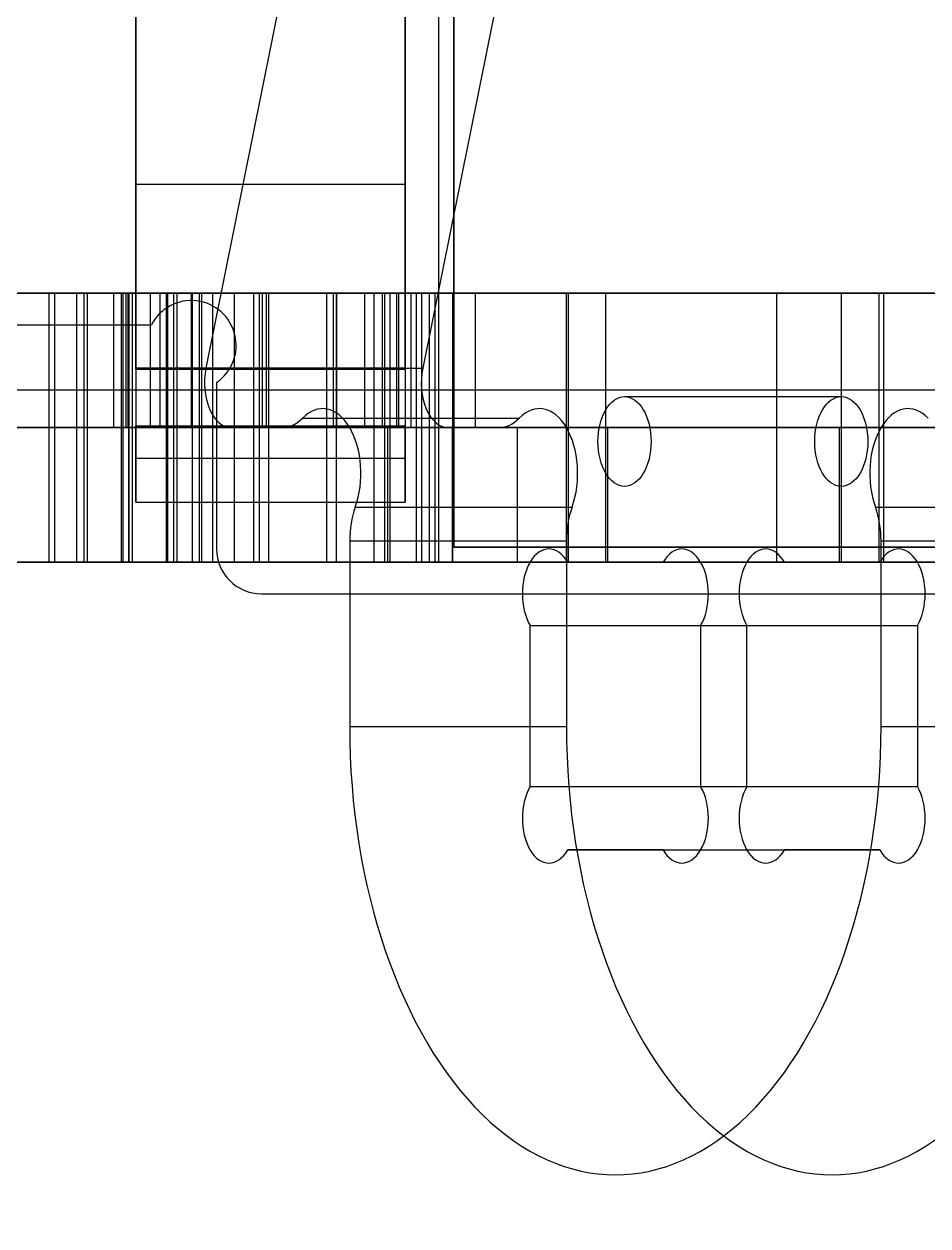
# Model space of a CAD drawing. Header units: millimetres. Extents: x -1736 to -633, y -290 to 351.
# Drawn here: x -1339.5 to -1279, y -44.4 to 36 of the extents above; entities that cross this region are included whole.
import ezdxf

# ---------------------------------------------------------------- set-up
doc = ezdxf.new("R2010")
doc.units = ezdxf.units.MM
doc.header["$MEASUREMENT"] = 0
for name, color, linetype, true_color in [('Electrical System', 7, 'Continuous', 0x0516e0), ('The Irrigation System', 7, 'Continuous', 0x04feff), ('The Wooden Frame', 7, 'Continuous', 0xd8b17e)]:
    doc.layers.add(name, color=color, linetype=linetype, true_color=true_color)

msp = doc.modelspace()

# ---------------------------------------------------------------- linework, layer by layer
at = {"layer": 'Electrical System'}
for points in [[(-885.542, 224.26, -481.398), (-892.322, 224.26, -489.762), (-905.479, 224.259, -505.906), (-924.808, 224.478, -529.138), (-943.211, 225.089, -550.62), (-960.84, 226.215, -570.451), (-977.817, 227.934, -588.731), (-994.23, 230.287, -605.555), (-1010.143, 233.276, -621.014), (-1025.583, 236.873, -635.188), (-1040.575, 241.027, -648.169), (-1055.113, 245.661, -660.033), (-1069.183, 250.685, -670.858), (-1082.755, 255.992, -680.715), (-1095.797, 261.47, -689.675), (-1108.27, 267.004, -697.803), (-1120.131, 272.475, -705.162), (-1131.347, 277.774, -711.811), (-1141.877, 282.793, -717.803), (-1151.704, 287.446, -723.194), (-1160.812, 291.657, -728.033), (-1169.204, 295.374, -732.368), (-1176.89, 298.562, -736.238), (-1183.912, 301.21, -739.694), (-1190.293, 303.315, -742.763), (-1196.107, 304.9, -745.494), (-1201.392, 305.984, -747.91), (-1206.222, 306.61, -750.044), (-1210.655, 306.823, -751.917), (-1214.745, 306.683, -753.545), (-1218.541, 306.264, -754.941), (-1223.232, 305.457, -756.496), (-1227.706, 304.424, -757.699), (-1232.08, 303.513, -758.585), (-1235.424, 302.947, -759.128), (-1238.913, 302.553, -759.571), (-1242.682, 302.373, -759.936), (-1246.69, 302.46, -760.225), (-1251.042, 302.837, -760.458), (-1254.855, 303.39, -760.607), (-1258.128, 303.991, -760.709), (-1260.75, 304.535, -760.778), (-1263.442, 305.154, -760.838), (-1267.247, 306.107, -760.909), (-1271.188, 307.204, -760.965), (-1275.249, 308.424, -761.009), (-1278.457, 309.431, -761.038), (-1281.727, 310.496, -761.062), (-1288.729, 312.847, -761.104), (-1297.173, 315.869, -761.131), (-1307.076, 319.511, -761.147), (-1314.916, 322.414, -761.153), (-1322.896, 325.353, -761.156), (-1331.087, 328.319, -761.157), (-1339.372, 331.239, -761.155), (-1350.553, 335.027, -761.152), (-1361.772, 338.544, -761.146), (-1373.063, 341.681, -761.137), (-1381.415, 343.78, -761.13), (-1389.733, 345.628, -761.12), (-1400.544, 347.689, -761.104), (-1413.778, 349.551, -761.079), (-1429.236, 350.576, -761.036), (-1444.061, 350.379, -760.979), (-1458.223, 349.019, -760.904), (-1471.722, 346.589, -760.811), (-1484.585, 343.201, -760.698), (-1496.869, 338.956, -760.564), (-1508.641, 333.934, -760.412), (-1519.962, 328.169, -760.242), (-1530.897, 321.642, -760.057), (-1541.479, 314.302, -759.862), (-1551.736, 306.071, -759.661), (-1561.683, 296.851, -759.459), (-1571.321, 286.541, -759.263), (-1580.64, 275.041, -759.075), (-1589.622, 262.26, -758.902), (-1598.237, 248.127, -758.746), (-1606.453, 232.582, -758.609), (-1614.216, 215.615, -758.492), (-1621.49, 197.211, -758.395), (-1628.233, 177.41, -758.316), (-1634.435, 156.247, -758.255), (-1640.11, 133.797, -758.209), (-1645.32, 110.133, -758.176), (-1650.176, 85.341, -758.152), (-1654.852, 59.52, -758.137), (-1659.601, 32.761, -758.127), (-1663.848, 9.923, -758.122), (-1667.575, -8.776, -758.119), (-1670.589, -23.166, -758.118), (-1673.814, -37.828, -758.117), (-1677.254, -52.81, -758.116), (-1680.896, -68.171, -758.115), (-1686.073, -89.666, -758.115), (-1691.415, -112.016, -758.115), (-1696.504, -135.476, -758.115), (-1700.191, -154.492, -758.115), (-1703.489, -174.764, -758.115), (-1705.695, -192.584, -758.115), (-1707.051, -207.648, -758.115), (-1707.84, -219.631, -758.115), (-1708.343, -232.133, -758.115), (-1708.459, -240.651, -758.115), (-1708.459, -245, -758.115)], [(-883.212, 221.26, -483.287), (-889.994, 221.26, -491.655), (-903.165, 221.259, -507.816), (-922.539, 221.478, -531.102), (-941.008, 222.091, -552.661), (-958.724, 223.222, -572.59), (-975.807, 224.953, -590.985), (-992.342, 227.322, -607.933), (-1008.388, 230.336, -623.522), (-1023.969, 233.966, -637.826), (-1039.105, 238.16, -650.932), (-1053.785, 242.839, -662.911), (-1067.991, 247.912, -673.841), (-1081.689, 253.268, -683.789), (-1094.845, 258.794, -692.827), (-1107.417, 264.372, -701.02), (-1119.362, 269.882, -708.431), (-1130.645, 275.212, -715.119), (-1141.223, 280.254, -721.139), (-1151.08, 284.921, -726.546), (-1160.199, 289.137, -731.391), (-1168.582, 292.85, -735.721), (-1176.238, 296.026, -739.577), (-1183.21, 298.655, -743.007), (-1189.518, 300.736, -746.042), (-1195.238, 302.294, -748.728), (-1200.408, 303.354, -751.091), (-1205.11, 303.963, -753.168), (-1209.413, 304.17, -754.986), (-1213.389, 304.034, -756.57), (-1217.111, 303.624, -757.939), (-1221.777, 302.823, -759.486), (-1226.369, 301.763, -760.725), (-1230.999, 300.798, -761.664), (-1234.583, 300.192, -762.247), (-1238.341, 299.767, -762.723), (-1242.387, 299.574, -763.115), (-1246.649, 299.668, -763.422), (-1251.225, 300.065, -763.667), (-1255.191, 300.64, -763.822), (-1258.572, 301.261, -763.927), (-1261.268, 301.821, -763.998), (-1264.026, 302.456, -764.06), (-1267.911, 303.428, -764.132), (-1271.916, 304.544, -764.189), (-1276.03, 305.78, -764.233), (-1279.274, 306.798, -764.262), (-1282.574, 307.872, -764.287), (-1289.629, 310.242, -764.329), (-1298.109, 313.277, -764.356), (-1308.028, 316.925, -764.372), (-1315.87, 319.828, -764.379), (-1323.843, 322.764, -764.382), (-1332.016, 325.724, -764.382), (-1340.275, 328.634, -764.381), (-1351.408, 332.407, -764.377), (-1362.564, 335.903, -764.371), (-1373.771, 339.017, -764.363), (-1382.054, 341.099, -764.355), (-1390.295, 342.93, -764.345), (-1400.995, 344.97, -764.33), (-1414.075, 346.809, -764.305), (-1429.324, 347.819, -764.263), (-1443.929, 347.625, -764.206), (-1457.868, 346.286, -764.133), (-1471.151, 343.896, -764.041), (-1483.813, 340.56, -763.93), (-1495.913, 336.38, -763.798), (-1507.515, 331.429, -763.648), (-1518.676, 325.747, -763.48), (-1529.455, 319.312, -763.298), (-1539.882, 312.08, -763.106), (-1549.987, 303.97, -762.908), (-1559.789, 294.885, -762.709), (-1569.291, 284.72, -762.515), (-1578.488, 273.372, -762.33), (-1587.363, 260.745, -762.159), (-1595.886, 246.763, -762.005), (-1604.024, 231.365, -761.869), (-1611.724, 214.538, -761.753), (-1618.946, 196.265, -761.656), (-1625.648, 176.585, -761.579), (-1631.818, 155.53, -761.518), (-1637.471, 133.171, -761.472), (-1642.664, 109.582, -761.438), (-1647.51, 84.841, -761.415), (-1652.183, 59.045, -761.4), (-1656.932, 32.28, -761.39), (-1661.185, 9.412, -761.385), (-1664.919, -9.319, -761.382), (-1667.938, -23.736, -761.38), (-1671.169, -38.424, -761.379), (-1674.614, -53.428, -761.379), (-1678.259, -68.803, -761.378), (-1683.437, -90.304, -761.378), (-1688.773, -112.628, -761.378), (-1693.848, -136.024, -761.378), (-1697.521, -154.97, -761.378), (-1700.804, -175.15, -761.378), (-1702.998, -192.878, -761.378), (-1704.348, -207.859, -761.378), (-1705.132, -219.775, -761.378), (-1705.632, -232.206, -761.378), (-1705.747, -240.676, -761.378), (-1705.747, -245, -761.378)], [(-887.873, 221.26, -479.509), (-894.649, 221.26, -487.868), (-907.801, 221.259, -504.006), (-927.127, 221.478, -527.235), (-945.533, 222.089, -548.72), (-963.169, 223.215, -568.559), (-980.158, 224.936, -586.852), (-996.586, 227.29, -603.691), (-1012.517, 230.283, -619.168), (-1027.976, 233.885, -633.359), (-1042.987, 238.044, -646.357), (-1057.544, 242.684, -658.236), (-1071.63, 247.713, -669.074), (-1085.214, 253.025, -678.939), (-1098.264, 258.507, -687.905), (-1110.737, 264.041, -696.034), (-1122.594, 269.51, -703.389), (-1133.796, 274.802, -710.03), (-1144.302, 279.809, -716.008), (-1154.093, 284.445, -721.379), (-1163.151, 288.634, -726.192), (-1171.477, 292.321, -730.492), (-1179.076, 295.473, -734.319), (-1185.989, 298.08, -737.721), (-1192.231, 300.138, -740.723), (-1197.873, 301.675, -743.373), (-1202.948, 302.716, -745.693), (-1207.532, 303.309, -747.718), (-1211.689, 303.508, -749.474), (-1215.489, 303.377, -750.987), (-1219.006, 302.988, -752.28), (-1223.378, 302.238, -753.729), (-1227.648, 301.252, -754.881), (-1231.986, 300.347, -755.762), (-1235.375, 299.774, -756.313), (-1238.966, 299.367, -756.769), (-1242.877, 299.18, -757.148), (-1247.04, 299.27, -757.448), (-1251.544, 299.661, -757.689), (-1255.469, 300.23, -757.843), (-1258.824, 300.846, -757.947), (-1261.504, 301.403, -758.018), (-1264.249, 302.034, -758.079), (-1268.12, 303.004, -758.151), (-1272.115, 304.116, -758.207), (-1276.221, 305.35, -758.252), (-1279.46, 306.366, -758.281), (-1282.757, 307.439, -758.305), (-1289.806, 309.807, -758.347), (-1298.282, 312.84, -758.374), (-1308.197, 316.487, -758.39), (-1316.036, 319.389, -758.397), (-1324.005, 322.324, -758.4), (-1332.174, 325.283, -758.4), (-1340.427, 328.191, -758.399), (-1351.551, 331.96, -758.395), (-1362.694, 335.453, -758.39), (-1373.887, 338.563, -758.381), (-1382.157, 340.641, -758.373), (-1390.383, 342.468, -758.364), (-1401.062, 344.504, -758.348), (-1414.11, 346.339, -758.323), (-1429.317, 347.346, -758.281), (-1443.876, 347.153, -758.225), (-1457.768, 345.819, -758.152), (-1471.003, 343.437, -758.06), (-1483.618, 340.113, -757.949), (-1495.675, 335.948, -757.819), (-1507.238, 331.015, -757.669), (-1518.362, 325.351, -757.501), (-1529.106, 318.936, -757.32), (-1539.503, 311.726, -757.128), (-1549.581, 303.638, -756.931), (-1559.358, 294.576, -756.733), (-1568.839, 284.433, -756.539), (-1578.018, 273.108, -756.355), (-1586.878, 260.501, -756.184), (-1595.388, 246.541, -756.029), (-1603.516, 231.163, -755.894), (-1611.207, 214.355, -755.778), (-1618.422, 196.101, -755.682), (-1625.118, 176.438, -755.604), (-1631.283, 155.399, -755.543), (-1636.932, 133.055, -755.497), (-1642.123, 109.477, -755.464), (-1646.968, 84.745, -755.44), (-1651.639, 58.952, -755.425), (-1656.39, 32.184, -755.415), (-1660.643, 9.309, -755.41), (-1664.379, -9.429, -755.407), (-1667.399, -23.851, -755.406), (-1670.631, -38.545, -755.405), (-1674.077, -53.553, -755.404), (-1677.723, -68.932, -755.404), (-1682.901, -90.433, -755.403), (-1688.236, -112.752, -755.403), (-1693.308, -136.135, -755.403), (-1696.979, -155.067, -755.403), (-1700.259, -175.228, -755.403), (-1702.45, -192.937, -755.403), (-1703.798, -207.902, -755.403), (-1704.582, -219.804, -755.403), (-1705.081, -232.22, -755.403), (-1705.196, -240.681, -755.403), (-1705.196, -245, -755.403)], [(-885.542, 218.26, -481.398), (-892.322, 218.26, -489.762), (-905.487, 218.259, -505.916), (-924.858, 218.478, -529.199), (-943.33, 219.091, -550.761), (-961.053, 220.223, -570.698), (-978.147, 221.954, -589.105), (-994.697, 224.326, -606.069), (-1010.762, 227.344, -621.676), (-1026.362, 230.978, -635.997), (-1041.518, 235.177, -649.12), (-1056.216, 239.862, -661.114), (-1070.438, 244.94, -672.057), (-1084.148, 250.301, -682.014), (-1097.311, 255.831, -691.057), (-1109.885, 261.409, -699.251), (-1121.824, 266.916, -706.658), (-1133.093, 272.24, -713.338), (-1143.647, 277.271, -719.343), (-1153.469, 281.921, -724.731), (-1162.538, 286.114, -729.55), (-1170.855, 289.798, -733.845), (-1178.425, 292.937, -737.658), (-1185.287, 295.525, -741.034), (-1191.457, 297.559, -744.002), (-1197.004, 299.069, -746.607), (-1201.965, 300.086, -748.874), (-1206.42, 300.662, -750.842), (-1210.447, 300.854, -752.544), (-1214.133, 300.728, -754.011), (-1217.576, 300.348, -755.277), (-1221.923, 299.604, -756.72), (-1226.311, 298.592, -757.907), (-1230.905, 297.633, -758.841), (-1234.533, 297.018, -759.431), (-1238.394, 296.581, -759.921), (-1242.581, 296.382, -760.326), (-1246.999, 296.478, -760.645), (-1251.727, 296.889, -760.898), (-1255.805, 297.481, -761.057), (-1259.267, 298.117, -761.165), (-1262.022, 298.689, -761.237), (-1264.833, 299.336, -761.3), (-1268.784, 300.325, -761.374), (-1272.843, 301.455, -761.431), (-1277.003, 302.705, -761.476), (-1280.277, 303.733, -761.505), (-1283.604, 304.816, -761.53), (-1290.706, 307.201, -761.572), (-1299.217, 310.248, -761.599), (-1309.15, 313.901, -761.616), (-1316.991, 316.804, -761.622), (-1324.951, 319.735, -761.625), (-1333.103, 322.687, -761.626), (-1341.33, 325.586, -761.624), (-1352.406, 329.34, -761.621), (-1363.486, 332.812, -761.615), (-1374.596, 335.899, -761.607), (-1382.796, 337.96, -761.599), (-1390.946, 339.77, -761.589), (-1401.513, 341.784, -761.574), (-1414.407, 343.597, -761.549), (-1429.405, 344.59, -761.508), (-1443.744, 344.399, -761.452), (-1457.412, 343.086, -761.38), (-1470.432, 340.743, -761.29), (-1482.846, 337.473, -761.181), (-1494.719, 333.371, -761.052), (-1506.112, 328.51, -760.905), (-1517.076, 322.928, -760.74), (-1527.664, 316.607, -760.561), (-1537.905, 309.504, -760.372), (-1547.832, 301.537, -760.178), (-1557.464, 292.61, -759.983), (-1566.81, 282.613, -759.792), (-1575.866, 271.439, -759.61), (-1584.618, 258.986, -759.441), (-1593.037, 245.177, -759.288), (-1601.087, 229.946, -759.154), (-1608.714, 213.278, -759.039), (-1615.878, 195.155, -758.943), (-1622.533, 175.612, -758.866), (-1628.667, 154.682, -758.806), (-1634.293, 132.43, -758.76), (-1639.468, 108.925, -758.727), (-1644.303, 84.245, -758.703), (-1648.97, 58.477, -758.688), (-1653.721, 31.703, -758.678), (-1657.98, 8.799, -758.673), (-1661.722, -9.972, -758.67), (-1664.748, -24.421, -758.669), (-1667.985, -39.14, -758.668), (-1671.436, -54.171, -758.667), (-1675.086, -69.564, -758.666), (-1680.266, -91.07, -758.666), (-1685.594, -113.364, -758.666), (-1690.652, -136.684, -758.666), (-1694.309, -155.546, -758.666), (-1697.574, -175.615, -758.666), (-1699.754, -193.231, -758.666), (-1701.094, -208.113, -758.666), (-1701.873, -219.947, -758.666), (-1702.37, -232.293, -758.666), (-1702.484, -240.705, -758.666), (-1702.484, -245, -758.666)]]:
    msp.add_open_spline(points, degree=3, knots=[0, 0, 0, 0, 32.303081, 62.488288, 90.767441, 117.335156, 142.370567, 166.036756, 188.478604, 209.819901, 230.160584, 249.574871, 268.110802, 285.791439, 302.617673, 318.572438, 333.625988, 347.741916, 360.8836, 373.020834, 384.136404, 394.231694, 403.32863, 411.468987, 418.713078, 425.137965, 430.835027, 435.90661, 440.461521, 444.60942, 448.454882, 452.092656, 459.06706, 462.543499, 466.100638, 469.805485, 473.726161, 478.098458, 482.470754, 487.399442, 490.073224, 492.747006, 495.639228, 498.53145, 504.756862, 508.085725, 511.414587, 514.949649, 518.484711, 533.73592, 541.96194, 550.18796, 558.815229, 567.442497, 576.25919, 585.075883, 602.687462, 611.316059, 619.944655, 628.281608, 636.61856, 652.589512, 667.828196, 682.372483, 696.304141, 709.727746, 722.754355, 735.49185, 748.042577, 760.507453, 772.992874, 785.61543, 798.503526, 811.79616, 825.638959, 840.177755, 855.550242, 871.876453, 889.249264, 907.730503, 927.355021, 948.135701, 970.067434, 993.130195, 1017.291634, 1042.50993, 1068.737996, 1095.931433, 1124.075485, 1138.52139, 1153.241938, 1168.268931, 1183.645806, 1199.428675, 1215.687525, 1249.99373, 1268.270983, 1287.493643, 1307.850898, 1329.576014, 1341.038868, 1352.956105, 1365.373646, 1378.34196, 1378.34196, 1378.34196, 1378.34196], dxfattribs=at)
msp.add_open_spline([(-885.542, 221.26, -481.398), (-962.542, 221.26, -576.398), (-1072, 221.26, -701.398), (-1257, 374.26, -761.398), (-1175.315, 226.361, -761.398), (-1394.419, 382.846, -761.398), (-1510, 337, -761.398), (-1597.471, 288, -758.39), (-1655.329, 124.321, -758.39), (-1656.471, -35, -758.39), (-1705.471, -148, -758.39), (-1705.471, -245, -758.39)], degree=5, dxfattribs=at)
at = {"layer": 'The Irrigation System'}
for p, q in [((-1311.736, 0, 110.11), (-1311.736, 300, 110.11)), ((-1311.736, 0, -189.89), (-1311.736, 300, -189.89)), ((-1311.736, 0, -39.89), (-1311.736, 300, -39.89)), ((-1310.736, 299, -188.89), (-1310.736, 1, -188.89)), ((-1310.736, 1, 110.11), (-1310.736, 299, 110.11)), ((-1310.736, 1, -39.89), (-1310.736, 299, -39.89)), ((-1310.736, 1, 110.11), (-1310.736, 1, -188.89)), ((-712.736, 1, 110.11), (-1310.736, 1, 110.11)), ((-1310.736, 1, -188.89), (-712.736, 1, -188.89)), ((-712.736, 1, -39.89), (-1310.736, 1, -39.89)), ((-711.736, 0, 110.11), (-1311.736, 0, 110.11)), ((-1311.736, 0, 110.11), (-1311.736, 0, -189.89)), ((-711.736, 0, -189.89), (-1311.736, 0, -189.89)), ((-711.736, 0, -39.89), (-1311.736, 0, -39.89))]:
    msp.add_line(p, q, dxfattribs=at)
at = {"layer": 'The Wooden Frame'}
for p, q in [((-1331.994, 287, -688.91), (-1331.994, 13, -688.91)), ((-1331.994, 13, -748.91), (-1331.994, 287, -748.91)), ((-1313.994, 287, -688.91), (-1313.994, 13, -688.91)), ((-1313.994, 13, -748.91), (-1313.994, 287, -748.91)), ((-1301.667, 140.347, -307.467), (-1327.315, 12.965, -272.591)), ((-1301.667, 140.347, -307.467), (-1327.315, 12.965, -272.591)), ((-1287.166, 140.347, -296.802), (-1312.814, 12.965, -261.927)), ((-1287.166, 140.347, -296.802), (-1312.814, 12.965, -261.927)), ((-1331.994, 25.277, -717.009), (-1313.994, 25.277, -717.009)), ((-1310.791, 18, -758.39), (-1386.736, 18, -758.39)), ((-1145.444, 18, -474.14), (-1374.796, 18, -474.14)), ((-1361.736, 18, -208.39), (-1031.036, 18, -208.39)), ((-1329.855, 18, -207.89), (-1343.855, 18, -207.89)), ((-1329.855, 18, -207.89), (-1343.855, 18, -207.89)), ((-1342.605, 18, -48.89), (-1335.958, 18, -48.89)), ((-1342.605, 18, -48.89), (-1335.958, 18, -48.89)), ((-1342.236, 18, 258.888), (-680.736, 18, 258.888)), ((-680.736, 18, 278.138), (-1342.236, 18, 278.138)), ((-1342.236, 18, 475.138), (-680.736, 18, 475.138)), ((-680.736, 18, 285.641), (-1342.236, 18, 285.641)), ((-1337.805, 0, 108.06), (-1337.805, 18, 108.06)), ((-1337.805, 0, 108.06), (-1337.805, 18, 108.06)), ((-1337.432, 0, 108.089), (-1337.432, 18, 108.089)), ((-1335.962, 0, -49.052), (-1335.962, 18, -49.052)), ((-1335.962, 0, -49.052), (-1335.962, 18, -49.052)), ((-1335.462, 0, 176.113), (-1335.462, 18, 176.113)), ((-1335.232, 0, 395.139), (-1335.232, 18, 395.139)), ((-1333.469, 9, -734.667), (-1333.469, 18, -734.667)), ((-1333.469, 9, -704.721), (-1333.469, 18, -704.721)), ((-1332.962, 0, -52.052), (-1332.962, 18, -52.052)), ((-1332.962, 0, -46.052), (-1332.962, 18, -46.052)), ((-1332.962, 0, -52.052), (-1332.962, 18, -52.052)), ((-1332.962, 0, -46.052), (-1332.962, 18, -46.052)), ((-1332.855, 0, 110.11), (-1332.855, 18, 110.11)), ((-1332.855, 18, 110.11), (-1315.355, 18, 110.11)), ((-1332.855, 0, 110.11), (-1332.855, 18, 110.11)), ((-1332.855, 18, 110.11), (-1315.355, 18, 110.11)), ((-1332.655, 9, -732.517), (-1332.655, 18, -732.517)), ((-1332.655, 9, -706.872), (-1332.655, 18, -706.872)), ((-1332.655, 18, -706.872), (-1332.655, 18, -732.517)), ((-1332.655, 9, -719.694), (-1332.655, 18, -719.694)), ((-1332.522, 9, -736.762), (-1332.522, 18, -736.762)), ((-1332.522, 9, -702.626), (-1332.522, 18, -702.626)), ((-1332.483, 0, 110.138), (-1332.483, 18, 110.138)), ((-1314.983, 18, 110.138), (-1332.483, 18, 110.138)), ((-1332.464, 0, 173.11), (-1332.464, 18, 173.11)), ((-1332.46, 0, 179.11), (-1332.46, 18, 179.11)), ((-1332.234, 0, 392.137), (-1332.234, 18, 392.137)), ((-1332.23, 0, 398.137), (-1332.23, 18, 398.137)), ((-1331.021, 9, -268.608), (-1331.021, 18, -268.608)), ((-1331.021, 18, -268.608), (-1318.572, 18, -285.535)), ((-1315.513, 18, -257.203), (-1331.021, 18, -268.608)), ((-1330.37, 9, -737.571), (-1330.37, 18, -737.571)), ((-1330.37, 9, -701.817), (-1330.37, 18, -701.817)), ((-1329.967, 18, -48.89), (-1312.355, 18, -48.89)), ((-1329.967, 18, -48.89), (-1312.355, 18, -48.89)), ((-1329.962, 0, -49.052), (-1329.962, 18, -49.052)), ((-1329.962, 0, -49.052), (-1329.962, 18, -49.052)), ((-1329.855, 0, -207.89), (-1329.855, 18, -207.89)), ((-1329.855, 0, -207.89), (-1329.855, 18, -207.89)), ((-1329.462, 0, 176.108), (-1329.462, 18, 176.108)), ((-1329.232, 0, 395.135), (-1329.232, 18, 395.135)), ((-1328.277, 9, -736.619), (-1328.277, 18, -736.619)), ((-1328.277, 9, -702.769), (-1328.277, 18, -702.769)), ((-1328.277, 18, -736.619), (-1318.783, 18, -736.619)), ((-1318.783, 18, -702.769), (-1328.277, 18, -702.769)), ((-1328.217, 0, -192.483), (-1328.217, 18, -192.483)), ((-1328.217, 0, -192.483), (-1328.217, 18, -192.483)), ((-1327.734, 0, -207.011), (-1327.734, 18, -207.011)), ((-1327.734, 0, -207.011), (-1327.734, 18, -207.011)), ((-1327.593, 0, -190.107), (-1327.593, 18, -190.107)), ((-1327.593, 0, -190.107), (-1327.593, 18, -190.107)), ((-1326.855, 0, -194.529), (-1326.855, 18, -194.529)), ((-1326.855, 0, -204.89), (-1326.855, 18, -204.89)), ((-1326.855, 18, -194.529), (-1326.855, 18, -204.89)), ((-1326.855, 0, -199.71), (-1326.855, 18, -199.71)), ((-1326.855, 0, -194.529), (-1326.855, 18, -194.529)), ((-1326.855, 0, -204.89), (-1326.855, 18, -204.89)), ((-1326.855, 18, -194.529), (-1326.855, 18, -204.89)), ((-1326.855, 0, -199.71), (-1326.855, 18, -199.71)), ((-1325.403, 0, -188.993), (-1325.403, 18, -188.993)), ((-1325.403, 0, -188.993), (-1325.403, 18, -188.993)), ((-1324.105, 0, 110.11), (-1324.105, 18, 110.11)), ((-1324.105, 0, 110.11), (-1324.105, 18, 110.11)), ((-1323.733, 0, 110.138), (-1323.733, 18, 110.138)), ((-1323.53, 9, -736.619), (-1323.53, 18, -736.619)), ((-1323.53, 9, -702.769), (-1323.53, 18, -702.769)), ((-1323.267, 9, -262.905), (-1323.267, 18, -262.905)), ((-1323.115, 0, -189.89), (-1323.115, 18, -189.89)), ((-1315.355, 18, -189.89), (-1323.115, 18, -189.89)), ((-1323.115, 0, -189.89), (-1323.115, 18, -189.89)), ((-1315.355, 18, -189.89), (-1323.115, 18, -189.89)), ((-1319.235, 0, -189.89), (-1319.235, 18, -189.89)), ((-1319.235, 0, -189.89), (-1319.235, 18, -189.89)), ((-1318.783, 9, -736.619), (-1318.783, 18, -736.619)), ((-1318.783, 9, -702.769), (-1318.783, 18, -702.769)), ((-1318.572, 18, -285.535), (-1318.572, 9, -285.535)), ((-1318.572, 9, -285.535), (-1318.572, 18, -285.535)), ((-1316.691, 9, -701.817), (-1316.691, 18, -701.817)), ((-1316.691, 9, -737.571), (-1316.691, 18, -737.571)), ((-1284.797, 18, -331.46), (-1316.058, 18, -288.952)), ((-1316.058, 9, -288.952), (-1316.058, 18, -288.952)), ((-1315.513, 9, -257.203), (-1315.513, 18, -257.203)), ((-1303.064, 18, -274.13), (-1315.513, 18, -257.203)), ((-1315.355, 0, 110.11), (-1315.355, 18, 110.11)), ((-1315.355, 0, -189.89), (-1315.355, 18, -189.89)), ((-1315.355, 0, 110.11), (-1315.355, 18, 110.11)), ((-1315.355, 0, -189.89), (-1315.355, 18, -189.89)), ((-1314.983, 0, 110.138), (-1314.983, 18, 110.138)), ((-1314.538, 9, -702.626), (-1314.538, 18, -702.626)), ((-1314.538, 9, -736.762), (-1314.538, 18, -736.762)), ((-1314.405, 9, -706.872), (-1314.405, 18, -706.872)), ((-1314.405, 9, -732.517), (-1314.405, 18, -732.517)), ((-1314.405, 18, -732.517), (-1314.405, 18, -706.872)), ((-1314.405, 9, -719.694), (-1314.405, 18, -719.694)), ((-1313.591, 9, -704.721), (-1313.591, 18, -704.721)), ((-1313.591, 9, -734.667), (-1313.591, 18, -734.667)), ((-1313.234, 0, 109.231), (-1313.234, 18, 109.231)), ((-1313.234, 0, -189.011), (-1313.234, 18, -189.011)), ((-1313.234, 0, 109.231), (-1313.234, 18, 109.231)), ((-1313.234, 0, -189.011), (-1313.234, 18, -189.011)), ((-1312.862, 0, 111.017), (-1312.862, 18, 111.017)), ((-1312.355, 0, 107.11), (-1312.355, 18, 107.11)), ((-1312.355, 0, -186.89), (-1312.355, 18, -186.89)), ((-1312.355, 18, 107.11), (-1312.355, 18, -186.89)), ((-1312.355, 0, -39.89), (-1312.355, 18, -39.89)), ((-1312.355, 0, 107.11), (-1312.355, 18, 107.11)), ((-1312.355, 0, -186.89), (-1312.355, 18, -186.89)), ((-1312.355, 18, 107.11), (-1312.355, 18, -186.89)), ((-1312.355, 0, -39.89), (-1312.355, 18, -39.89)), ((-1311.983, 0, 138.138), (-1311.983, 18, 138.138)), ((-1311.983, 0, 113.138), (-1311.983, 18, 113.138)), ((-1311.983, 18, 138.138), (-1311.983, 18, 113.138)), ((-1311.983, 0, 125.638), (-1311.983, 18, 125.638)), ((-1310.791, 0, -758.39), (-1310.791, 18, -758.39)), ((-1309.289, 9, -265.666), (-1309.289, 18, -265.666)), ((-1303.188, 0, 159.36), (-1303.188, 18, 159.36)), ((-1303.064, 9, -274.13), (-1303.064, 18, -274.13)), ((-1303.064, 0, -274.13), (-1303.064, 18, -274.13)), ((-1300.551, 18, -277.548), (-1269.29, 18, -320.055)), ((-1300.551, 9, -277.548), (-1300.551, 18, -277.548)), ((-1289.114, 0, -753.447), (-1289.114, 18, -753.447)), ((-1284.797, 9, -331.46), (-1284.797, 18, -331.46)), ((-1282.284, 9, -334.877), (-1282.284, 18, -334.877)), ((-1282.284, 18, -334.877), (-1248.231, 18, -381.18)), ((-1281.96, 0, 168.138), (-1281.96, 18, 168.138)), ((-1342.753, 15.884, -207.89), (-1330.957, 15.884, -207.89)), ((-1342.753, 15.884, -189.89), (-1330.957, 15.884, -189.89)), ((-1342.753, 15.884, -207.89), (-1330.957, 15.884, -207.89)), ((-1342.753, 15.884, -189.89), (-1330.957, 15.884, -189.89)), ((-1330.957, 15.884, -207.89), (-1330.957, 15.884, -189.89)), ((-1330.957, 15.884, -207.89), (-1330.957, 15.884, -189.89)), ((-1331.994, 13, -688.91), (-1313.994, 13, -688.91)), ((-1331.994, 13, -688.91), (-1331.994, 13, -697.296)), ((-1331.994, 13, -697.296), (-1313.994, 13, -697.296)), ((-1331.994, 13, -740.524), (-1313.994, 13, -740.524)), ((-1331.994, 13, -740.524), (-1331.994, 13, -748.91)), ((-1331.994, 13, -748.91), (-1313.994, 13, -748.91)), ((-1331.994, 12.914, -702.878), (-1313.994, 12.914, -702.878)), ((-1331.994, 12.914, -702.878), (-1331.994, 6.96, -702.878)), ((-1327.315, 12.965, -272.591), (-1312.814, 12.965, -261.927)), ((-1327.315, 12.965, -272.591), (-1312.814, 12.965, -261.927)), ((-1313.994, 13, -688.91), (-1313.994, 13, -697.296)), ((-1313.994, 13, -740.524), (-1313.994, 13, -748.91)), ((-1313.994, 12.914, -702.878), (-1313.994, 6.96, -702.878)), ((-676.236, 11.5, 276.888), (-1347.236, 11.5, 276.888)), ((-676.236, 11.5, 258.888), (-1347.236, 11.5, 258.888)), ((-676.236, 11.5, 267.888), (-1347.236, 11.5, 267.888)), ((-1326.605, 12.023, -207.89), (-1326.605, 12.023, -189.89)), ((-1326.605, 12.023, -207.89), (-1326.605, 0.884, -207.89)), ((-1326.605, 12.023, -189.89), (-1326.605, 0.884, -189.89)), ((-1326.605, 12.023, -207.89), (-1326.605, 12.023, -189.89)), ((-1326.605, 12.023, -207.89), (-1326.605, 0.884, -207.89)), ((-1326.605, 12.023, -189.89), (-1326.605, 0.884, -189.89)), ((-1299.311, 11.069, -310.67), (-1284.81, 11.069, -300.006)), ((-1299.311, 11.069, -310.67), (-1284.81, 11.069, -300.006)), ((-1310.791, 9, -758.39), (-1386.736, 9, -758.39)), ((-1361.736, 9, -208.39), (-1031.036, 9, -208.39)), ((-1329.855, 9, -207.89), (-1343.855, 9, -207.89)), ((-1329.855, 9, -207.89), (-1343.855, 9, -207.89)), ((-680.736, 9, 258.888), (-1342.236, 9, 258.888)), ((-1342.236, 9, 278.138), (-680.736, 9, 278.138)), ((-1342.236, 9, 475.138), (-680.736, 9, 475.138)), ((-1332.855, 9, 110.11), (-1315.355, 9, 110.11)), ((-1332.855, 9, 110.11), (-1315.355, 9, 110.11)), ((-1332.655, 9, -732.517), (-1332.655, 9, -706.872)), ((-1314.405, 9, -719.694), (-1332.655, 9, -719.694)), ((-1314.983, 9, 110.138), (-1332.483, 9, 110.138)), ((-1331.994, 6.96, -736.511), (-1331.994, 9.121, -736.511)), ((-1331.994, 9.121, -736.511), (-1313.994, 9.121, -736.511)), ((-1331.021, 9, -268.608), (-1315.513, 9, -257.203)), ((-1318.572, 9, -285.535), (-1331.021, 9, -268.608)), ((-1318.783, 9, -736.619), (-1328.277, 9, -736.619)), ((-1328.277, 9, -702.769), (-1318.783, 9, -702.769)), ((-1326.855, 9, -194.529), (-1326.855, 9, -204.89)), ((-1326.855, 9, -194.529), (-1326.855, 9, -204.89)), ((-1325.632, 9, -274.88), (-1322.189, 9, -279.562)), ((-1325.632, 9, -274.88), (-1311.131, 9, -264.215)), ((-1325.632, 9, -274.88), (-1322.189, 9, -279.562)), ((-1325.632, 9, -274.88), (-1311.131, 9, -264.215)), ((-1323.53, 9, -736.619), (-1323.53, 9, -702.769)), ((-1323.267, 9, -262.905), (-1310.818, 9, -279.832)), ((-1315.355, 9, -189.89), (-1323.115, 9, -189.89)), ((-1315.355, 9, -189.89), (-1323.115, 9, -189.89)), ((-1322.189, 9, -279.562), (-1307.688, 9, -268.897)), ((-1322.189, 9, -279.562), (-1307.688, 9, -268.897)), ((-1320.851, 9.635, -281.38), (-1306.35, 9.635, -270.716)), ((-1320.851, 9.635, -281.38), (-1306.35, 9.635, -270.716)), ((-1318.572, 0, -285.535), (-1318.572, 9, -285.535)), ((-1316.058, 0, -288.952), (-1316.058, 9, -288.952)), ((-1284.797, 9, -331.46), (-1316.058, 9, -288.952)), ((-1315.513, 9, -257.203), (-1303.064, 9, -274.13)), ((-1315.154, 0, -283.021), (-1315.154, 9, -283.021)), ((-1306.482, 9, -276.643), (-1315.154, 9, -283.021)), ((-1314.405, 9, -706.872), (-1314.405, 9, -732.517)), ((-1313.994, 6.96, -736.511), (-1313.994, 9.121, -736.511)), ((-1312.355, 9, 107.11), (-1312.355, 9, -186.89)), ((-1312.355, 9, 107.11), (-1312.355, 9, -186.89)), ((-1311.983, 9, 138.138), (-1311.983, 9, 113.138)), ((-1311.131, 9, -264.215), (-1307.688, 9, -268.897)), ((-1311.131, 9, -264.215), (-1307.688, 9, -268.897)), ((-1310.818, 0, -279.832), (-1310.818, 9, -279.832)), ((-1306.482, 0, -276.643), (-1306.482, 9, -276.643)), ((-1300.551, 0, -277.548), (-1300.551, 9, -277.548)), ((-1269.29, 9, -320.055), (-1300.551, 9, -277.548)), ((-1300.428, 0, -310.206), (-1300.428, 9, -310.206)), ((-1284.92, 0, -298.801), (-1284.92, 9, -298.801)), ((-1284.797, 0, -331.46), (-1284.797, 9, -331.46)), ((-1248.231, 9, -381.18), (-1282.284, 9, -334.877)), ((-1282.284, 0, -334.877), (-1282.284, 9, -334.877)), ((-1331.994, 6.96, -702.878), (-1313.994, 6.96, -702.878)), ((-1331.994, 6.96, -736.511), (-1313.994, 6.96, -736.511)), ((-1331.994, 4, -705.837), (-1313.994, 4, -705.837)), ((-1331.994, 4, -705.837), (-1331.994, 4, -733.551)), ((-1331.994, 4, -733.551), (-1313.994, 4, -733.551)), ((-1317.322, 3.678, -286.179), (-1302.821, 3.678, -275.515)), ((-1317.322, 3.678, -286.179), (-1302.821, 3.678, -275.515)), ((-1313.994, 4, -705.837), (-1313.994, 4, -733.551)), ((-1282.526, 3.678, -333.492), (-1268.026, 3.678, -322.828)), ((-1282.526, 3.678, -333.492), (-1268.026, 3.678, -322.828)), ((-1326.605, 0.884, -207.89), (-1326.605, 0.884, -189.89)), ((-1326.605, 0.884, -207.89), (-1326.605, 0.884, -189.89)), ((-1317.698, 1.42, -285.668), (-1303.197, 1.42, -275.003)), ((-1317.698, 1.42, -285.668), (-1317.698, -10.994, -285.668)), ((-1317.698, 1.42, -285.668), (-1303.197, 1.42, -275.003)), ((-1317.698, 1.42, -285.668), (-1317.698, -10.994, -285.668)), ((-1303.197, 1.42, -275.003), (-1303.197, -10.994, -275.003)), ((-1303.197, 1.42, -275.003), (-1303.197, -10.994, -275.003)), ((-1282.15, -10.994, -334.004), (-1282.15, 1.421, -334.004)), ((-1282.15, 1.421, -334.004), (-1267.65, 1.421, -323.339)), ((-1282.15, -10.994, -334.004), (-1282.15, 1.421, -334.004)), ((-1282.15, 1.421, -334.004), (-1267.65, 1.421, -323.339)), ((-1310.791, 0, -758.39), (-1386.736, 0, -758.39)), ((-1145.444, 0, -474.14), (-1374.796, 0, -474.14)), ((-1361.736, 0, -208.39), (-1031.036, 0, -208.39)), ((-1329.855, 0, -207.89), (-1343.855, 0, -207.89)), ((-1329.855, 0, -207.89), (-1343.855, 0, -207.89)), ((-1342.605, 0, -48.89), (-1335.958, 0, -48.89)), ((-1342.605, 0, -48.89), (-1335.958, 0, -48.89)), ((-1329.967, 0, -48.89), (-1312.355, 0, -48.89)), ((-1329.967, 0, -48.89), (-1312.355, 0, -48.89)), ((-1326.855, 0, -194.529), (-1326.855, 0, -204.89)), ((-1326.855, 0, -194.529), (-1326.855, 0, -204.89)), ((-1315.355, 0, -189.89), (-1323.115, 0, -189.89)), ((-1315.355, 0, -189.89), (-1323.115, 0, -189.89)), ((-1284.797, 0, -331.46), (-1316.058, 0, -288.952)), ((-1315.154, 0, -283.021), (-1306.482, 0, -276.643)), ((-1312.355, 0, 107.11), (-1312.355, 0, -186.89)), ((-1312.355, 0, 107.11), (-1312.355, 0, -186.89)), ((-1303.112, 0, -305.502), (-1296.734, 0, -314.174)), ((-1303.112, 0, -305.502), (-1288.611, 0, -294.837)), ((-1303.112, 0, -305.502), (-1296.734, 0, -314.174)), ((-1303.112, 0, -305.502), (-1288.611, 0, -294.837)), ((-1300.551, 0, -277.548), (-1269.29, 0, -320.055)), ((-1296.734, 0, -314.174), (-1282.233, 0, -303.51)), ((-1296.734, 0, -314.174), (-1282.233, 0, -303.51)), ((-1288.611, 0, -294.837), (-1282.233, 0, -303.51)), ((-1288.611, 0, -294.837), (-1282.233, 0, -303.51)), ((-661.486, 0, 285.641), (-1361.486, 0, 285.641)), ((-1358.486, 0, 475.138), (-664.486, 0, 475.138)), ((-1332.855, 0, 110.11), (-1315.355, 0, 110.11)), ((-1332.855, 0, 110.11), (-1315.355, 0, 110.11)), ((-1314.983, 0, 110.138), (-1332.483, 0, 110.138)), ((-1311.983, 0, 138.138), (-1311.983, 0, 113.138)), ((-1323.605, -2.116, -207.89), (-1323.605, -2.116, -189.89)), ((-1323.605, -2.116, -207.89), (-1029.986, -2.116, -207.89)), ((-1323.605, -2.116, -189.89), (-1029.986, -2.116, -189.89)), ((-1323.605, -2.116, -207.89), (-1323.605, -2.116, -189.89)), ((-1323.605, -2.116, -207.89), (-1029.986, -2.116, -207.89)), ((-1323.605, -2.116, -189.89), (-1029.986, -2.116, -189.89)), ((-1305.627, -15.02, -302.082), (-1305.627, -4.24, -302.082)), ((-1305.627, -4.24, -302.082), (-1291.126, -4.24, -291.417)), ((-1305.627, -15.02, -302.082), (-1305.627, -4.24, -302.082)), ((-1305.627, -4.24, -302.082), (-1291.126, -4.24, -291.417)), ((-1294.222, -4.245, -317.59), (-1279.721, -4.245, -306.925)), ((-1294.222, -4.245, -317.59), (-1294.222, -15.015, -317.59)), ((-1294.222, -4.245, -317.59), (-1279.721, -4.245, -306.925)), ((-1294.222, -4.245, -317.59), (-1294.222, -15.015, -317.59)), ((-1291.126, -15.02, -291.417), (-1291.126, -4.24, -291.417)), ((-1291.126, -15.02, -291.417), (-1291.126, -4.24, -291.417)), ((-1279.721, -4.245, -306.925), (-1279.721, -15.015, -306.925)), ((-1279.721, -4.245, -306.925), (-1279.721, -15.015, -306.925)), ((-1317.698, -10.994, -285.668), (-1303.197, -10.994, -275.003)), ((-1317.698, -10.994, -285.668), (-1303.197, -10.994, -275.003)), ((-1282.15, -10.994, -334.004), (-1267.65, -10.994, -323.339)), ((-1282.15, -10.994, -334.004), (-1267.65, -10.994, -323.339)), ((-1305.627, -15.02, -302.082), (-1291.126, -15.02, -291.417)), ((-1305.627, -15.02, -302.082), (-1291.126, -15.02, -291.417)), ((-1294.222, -15.015, -317.59), (-1279.721, -15.015, -306.925)), ((-1294.222, -15.015, -317.59), (-1279.721, -15.015, -306.925)), ((-1296.734, -19.26, -314.174), (-1303.112, -19.26, -305.502)), ((-1303.112, -19.26, -305.502), (-1288.611, -19.26, -294.837)), ((-1296.734, -19.26, -314.174), (-1303.112, -19.26, -305.502)), ((-1303.112, -19.26, -305.502), (-1288.611, -19.26, -294.837)), ((-1296.734, -19.26, -314.174), (-1282.233, -19.26, -303.51)), ((-1296.734, -19.26, -314.174), (-1282.233, -19.26, -303.51)), ((-1282.233, -19.26, -303.51), (-1288.611, -19.26, -294.837)), ((-1282.233, -19.26, -303.51), (-1288.611, -19.26, -294.837))]:
    msp.add_line(p, q, dxfattribs=at)
at = {"layer": 'The Wooden Frame', "extrusion": (1, 0, 0)}
for centre in [(25.277, -720.009, -1331.994), (25.277, -720.009, -1313.994)]:
    msp.add_circle(centre, 3, dxfattribs=at)
at = {"layer": 'The Wooden Frame', "extrusion": (-2.32719e-21, 1, 3.07053e-08)}
for centre in [(1332.962, -49.052, 18), (1332.962, -49.052, 18), (1332.962, -49.052, 9), (1332.962, -49.052, 9), (1332.962, -49.052), (1332.962, -49.052)]:
    msp.add_circle(centre, 3, dxfattribs=at)
at = {"layer": 'The Wooden Frame', "extrusion": (0, 1, 0)}
for centre in [(1332.462, 176.11, 18), (1332.232, 395.137, 18), (1332.462, 176.11, 9), (1332.232, 395.137, 9), (1332.462, 176.11, 0), (1332.232, 395.137, 0)]:
    msp.add_circle(centre, 3, dxfattribs=at)
at = {"layer": 'The Wooden Frame', "extrusion": (0.805598, 0, 0.592462)}
for centre in [(8.069, 519.517, -1230.783), (8.069, 519.517, -1230.783), (8.069, 519.517, -1212.783), (8.069, 519.517, -1212.783)]:
    msp.add_circle(centre, 3, dxfattribs=at)
at = {"layer": 'The Wooden Frame', "extrusion": (-1.02977e-14, 1, 3.07053e-08)}
msp.add_arc((1332.855, 103.11, 18), 7, 360, 90, dxfattribs=at)
msp.add_arc((1332.855, 103.11, 18), 7, 360, 90, dxfattribs=at)
at = {"layer": 'The Wooden Frame', "extrusion": (3.55425e-14, 1, -3.55554e-14)}
for centre in [(1332.483, 103.138, 18), (1332.483, 103.138, 9)]:
    msp.add_arc(centre, 7, 0.02082, 90, dxfattribs=at)
at = {"layer": 'The Wooden Frame', "extrusion": (0, 1, 0)}
for centre, radius, start, end in [((1330.471, -734.573, 18), 3, 223.00521, 43.26724), ((1330.471, -704.815, 18), 3, 316.73276, 136.99479), ((1316.59, -704.815, 18), 3, 43.00521, 223.26724), ((1316.59, -734.573, 18), 3, 136.73276, 316.99479), ((1281.983, 138.138, 18), 30, 0, 90.04345), ((1281.938, 198.138, 18), 30, 179.99998, 270.04345), ((1330.471, -734.573, 9), 3, 223.00521, 43.26724), ((1330.471, -704.815, 9), 3, 316.73276, 136.99479), ((1316.59, -704.815, 9), 3, 43.00521, 223.26724), ((1316.59, -734.573, 9), 3, 136.73276, 316.99479), ((1281.983, 138.138, 9), 30, 0, 90.04345), ((1281.938, 198.138, 9), 30, 179.99998, 270.04345), ((1303.516, -277.095, 0), 3, 8.66807, 188.66807), ((1281.832, -331.912, 0), 3, 188.66807, 8.66807), ((1281.983, 138.138, 0), 30, 0, 90.04345), ((1281.938, 198.138, 0), 30, 179.99998, 270.04345)]:
    msp.add_arc(centre, radius, start, end, dxfattribs=at)
at = {"layer": 'The Wooden Frame', "extrusion": (-1.5754e-13, 1, 3.07055e-08)}
msp.add_arc((1329.855, -204.89, 18), 3, 180, 270, dxfattribs=at)
msp.add_arc((1329.855, -204.89, 18), 3, 180, 270, dxfattribs=at)
at = {"layer": 'The Wooden Frame', "extrusion": (7.53096e-14, 1, 3.07053e-08)}
for centre in [(1325.258, -191.99, 18), (1325.258, -191.99, 18), (1325.258, -191.99, 9), (1325.258, -191.99, 9), (1325.258, -191.99), (1325.258, -191.99)]:
    msp.add_arc(centre, 3, 302.1694, 135.58919, dxfattribs=at)
at = {"layer": 'The Wooden Frame', "extrusion": (-9.77168e-15, 1, -7.1864e-15)}
msp.add_arc((1315.606, -285.987, 18), 3, 278.66813, 8.66801, dxfattribs=at)
at = {"layer": 'The Wooden Frame', "extrusion": (-9.4052e-14, 1, 3.07052e-08)}
msp.add_arc((1315.355, 107.11, 18), 3, 90, 180, dxfattribs=at)
msp.add_arc((1315.355, 107.11, 18), 3, 90, 180, dxfattribs=at)
at = {"layer": 'The Wooden Frame', "extrusion": (-2.49028e-13, 1, 3.07055e-08)}
msp.add_arc((1315.355, -186.89, 18), 3, 180, 270, dxfattribs=at)
msp.add_arc((1315.355, -186.89, 18), 3, 180, 270, dxfattribs=at)
at = {"layer": 'The Wooden Frame', "extrusion": (1.88694e-13, 1, -1.88694e-13)}
msp.add_arc((1314.983, 113.138, 18), 3, 180, 270, dxfattribs=at)
at = {"layer": 'The Wooden Frame', "extrusion": (1.93183e-14, 1, -4.01545e-14)}
msp.add_arc((1310.791, -708.39, 18), 50, 218.6156, 270, dxfattribs=at)
at = {"layer": 'The Wooden Frame', "extrusion": (1.14573e-13, 1, 7.28273e-14)}
msp.add_arc((1303.516, -277.095, 18), 3, 98.66768, 188.66818, dxfattribs=at)
at = {"layer": 'The Wooden Frame', "extrusion": (-1.7589e-13, 1, -1.29355e-13)}
msp.add_arc((1281.832, -331.912, 18), 3, 278.66807, 8.66807, dxfattribs=at)
at = {"layer": 'The Wooden Frame', "extrusion": (1, 0, 0)}
for centre, radius, start, end in [((14.057, -700.104, -1331.994), 3, 247.60033, 110.64006), ((14.057, -700.104, -1313.994), 3, 247.60033, 110.64006), ((6.96, -733.551, -1313.994), 2.96, 180, 270)]:
    msp.add_arc(centre, radius, start, end, dxfattribs=at)
at = {"layer": 'The Wooden Frame'}
for centre, start, end in [((-1328.294, 14.503, -207.89), 304.25175, 152.60188), ((-1328.294, 14.503, -189.89), 304.25175, 152.60188), ((-1328.294, 14.503, -207.89), 304.25175, 152.60188), ((-1328.294, 14.503, -189.89), 304.25175, 152.60188), ((-1323.605, 0.884, -207.89), 180, 270), ((-1323.605, 0.884, -189.89), 180, 270), ((-1323.605, 0.884, -207.89), 180, 270), ((-1323.605, 0.884, -189.89), 180, 270)]:
    msp.add_arc(centre, 3, start, end, dxfattribs=at)
at = {"layer": 'The Wooden Frame', "extrusion": (1, 3.98708e-14, 3.85369e-14)}
msp.add_arc((11.852, -737.753, -1331.994), 3, 292.50554, 155.54527, dxfattribs=at)
at = {"layer": 'The Wooden Frame', "extrusion": (1, -3.98708e-14, -3.85369e-14)}
msp.add_arc((11.852, -737.753, -1313.994), 3, 292.50554, 155.54527, dxfattribs=at)
at = {"layer": 'The Wooden Frame', "extrusion": (0.805598, 3.42234e-14, 0.592462)}
for centre in [(12, 563.944, -1230.783), (12, 563.944, -1230.783), (12, 563.944, -1212.783), (12, 563.944, -1212.783)]:
    msp.add_arc(centre, 3, 71.22947, 180, dxfattribs=at)
at = {"layer": 'The Wooden Frame', "extrusion": (0.805598, 2.56887e-15, 0.592462)}
for centre in [(5.936, 553.617, -1230.783), (5.936, 553.617, -1230.783), (5.936, 553.617, -1212.783), (5.936, 553.617, -1212.783)]:
    msp.add_arc(centre, 4.333, 238.60028, 31.39971, dxfattribs=at)
at = {"layer": 'The Wooden Frame', "extrusion": (0.805598, -7.90544e-15, 0.592462)}
msp.add_arc((5.936, 487.489, -1230.783), 4.333, 328.60024, 121.39967, dxfattribs=at)
msp.add_arc((5.936, 487.489, -1230.783), 4.333, 328.60024, 121.39967, dxfattribs=at)
at = {"layer": 'The Wooden Frame', "extrusion": (-1.51988e-14, 1, 3.07053e-08)}
msp.add_arc((1332.855, 103.11, 9), 7, 360, 90, dxfattribs=at)
msp.add_arc((1332.855, 103.11, 9), 7, 360, 90, dxfattribs=at)
at = {"layer": 'The Wooden Frame', "extrusion": (-1.3038e-13, 1, 3.07054e-08)}
msp.add_arc((1329.855, -204.89, 9), 3, 180, 270, dxfattribs=at)
msp.add_arc((1329.855, -204.89, 9), 3, 180, 270, dxfattribs=at)
at = {"layer": 'The Wooden Frame', "extrusion": (0.805598, -2.28992e-13, 0.592462)}
msp.add_arc((13.333, 558.133, -1230.783), 4.333, 180, 211.39971, dxfattribs=at)
msp.add_arc((13.333, 558.133, -1230.783), 4.333, 180, 211.39971, dxfattribs=at)
at = {"layer": 'The Wooden Frame', "extrusion": (5.94822e-15, 1, 3.8548e-15)}
msp.add_arc((1315.606, -285.987, 9), 3, 278.66807, 8.66789, dxfattribs=at)
at = {"layer": 'The Wooden Frame', "extrusion": (-1.96993e-13, 1, 1.39948e-13)}
msp.add_arc((1315.606, -285.987, 9), 3, 8.66789, 98.66807, dxfattribs=at)
at = {"layer": 'The Wooden Frame', "extrusion": (-2.25769e-14, 1, 3.07053e-08)}
msp.add_arc((1315.355, 107.11, 9), 3, 90, 180, dxfattribs=at)
msp.add_arc((1315.355, 107.11, 9), 3, 90, 180, dxfattribs=at)
at = {"layer": 'The Wooden Frame', "extrusion": (-2.26156e-13, 1, 3.07055e-08)}
msp.add_arc((1315.355, -186.89, 9), 3, 180, 270, dxfattribs=at)
msp.add_arc((1315.355, -186.89, 9), 3, 180, 270, dxfattribs=at)
at = {"layer": 'The Wooden Frame', "extrusion": (1.58675e-13, 1, -1.58675e-13)}
msp.add_arc((1314.983, 113.138, 9), 3, 180, 270, dxfattribs=at)
at = {"layer": 'The Wooden Frame', "extrusion": (8.10123e-15, 1, -1.6839e-14)}
msp.add_arc((1310.791, -708.39, 9), 50, 218.6156, 270, dxfattribs=at)
at = {"layer": 'The Wooden Frame', "extrusion": (0.805598, 8.62089e-13, 0.592462)}
msp.add_arc((13.333, 558.133, -1212.783), 4.333, 180, 211.39971, dxfattribs=at)
msp.add_arc((13.333, 558.133, -1212.783), 4.333, 180, 211.39971, dxfattribs=at)
at = {"layer": 'The Wooden Frame', "extrusion": (3.22291e-14, 1, -4.02897e-14)}
msp.add_arc((1303.516, -277.095, 9), 3, 8.66821, 98.66768, dxfattribs=at)
at = {"layer": 'The Wooden Frame', "extrusion": (1.25402e-13, 1, 9.22252e-14)}
msp.add_arc((1303.516, -277.095, 9), 3, 98.66768, 188.66807, dxfattribs=at)
at = {"layer": 'The Wooden Frame', "extrusion": (-1.08552e-13, 1, -7.93122e-14)}
msp.add_arc((1281.832, -331.912, 9), 3, 278.66831, 8.66807, dxfattribs=at)
at = {"layer": 'The Wooden Frame', "extrusion": (-3.66039e-14, 1, 2.9429e-13)}
msp.add_arc((1281.832, -331.912, 9), 3, 188.66808, 278.6683, dxfattribs=at)
at = {"layer": 'The Wooden Frame', "extrusion": (1, 1.85475e-13, -1.85475e-13)}
for centre in [(6.96, -705.837, -1331.994), (6.96, -705.837, -1313.994)]:
    msp.add_arc(centre, 2.96, 90, 180, dxfattribs=at)
at = {"layer": 'The Wooden Frame', "extrusion": (1, -1.85475e-13, -1.85475e-13)}
msp.add_arc((6.96, -733.551, -1331.994), 2.96, 180, 270, dxfattribs=at)
at = {"layer": 'The Wooden Frame', "extrusion": (0.805598, 2.43268e-13, 0.592462)}
for centre in [(1.42, 546.22, -1230.783), (1.42, 546.22, -1230.783), (1.42, 546.22, -1212.783), (1.42, 546.22, -1212.783)]:
    msp.add_arc(centre, 4.333, 58.60028, 90, dxfattribs=at)
at = {"layer": 'The Wooden Frame', "extrusion": (0.805598, 2.48723e-14, 0.592462)}
msp.add_arc((1.421, 494.886, -1230.783), 4.333, 270.00002, 301.39967, dxfattribs=at)
msp.add_arc((1.421, 494.886, -1230.783), 4.333, 270.00002, 301.39967, dxfattribs=at)
at = {"layer": 'The Wooden Frame', "extrusion": (0.805598, -3.37739e-14, 0.592462)}
for centre in [(-2.12, 528.055, -1230.783), (-2.12, 528.055, -1230.783), (-2.12, 528.055, -1212.783), (-2.12, 528.055, -1212.783)]:
    msp.add_arc(centre, 3, 314.96435, 134.96435, dxfattribs=at)
at = {"layer": 'The Wooden Frame', "extrusion": (0.805598, 1.48627e-15, 0.592462)}
for centre in [(-2.123, 513.048, -1230.783), (-2.123, 513.048, -1230.783), (-2.123, 513.048, -1212.783), (-2.123, 513.048, -1212.783)]:
    msp.add_arc(centre, 3, 224.96435, 44.96435, dxfattribs=at)
at = {"layer": 'The Wooden Frame', "extrusion": (-1.04525e-13, 1, 3.07054e-08)}
msp.add_arc((1329.855, -204.89), 3, 180, 270, dxfattribs=at)
msp.add_arc((1329.855, -204.89), 3, 180, 270, dxfattribs=at)
at = {"layer": 'The Wooden Frame', "extrusion": (2.79119e-22, 1, -4.25521e-23)}
msp.add_arc((1315.606, -285.987, 0), 3, 278.66807, 98.66807, dxfattribs=at)
at = {"layer": 'The Wooden Frame', "extrusion": (-2.04827e-13, 1, 3.07055e-08)}
msp.add_arc((1315.355, -186.89), 3, 180, 270, dxfattribs=at)
msp.add_arc((1315.355, -186.89), 3, 180, 270, dxfattribs=at)
at = {"layer": 'The Wooden Frame', "extrusion": (-3.09545e-15, 1, 6.43411e-15)}
msp.add_arc((1310.791, -708.39, 0), 50, 218.6156, 270, dxfattribs=at)
at = {"layer": 'The Wooden Frame', "extrusion": (-2.00009e-14, 1, 3.07053e-08)}
msp.add_arc((1332.855, 103.11), 7, 360, 90, dxfattribs=at)
msp.add_arc((1332.855, 103.11), 7, 360, 90, dxfattribs=at)
at = {"layer": 'The Wooden Frame', "extrusion": (3.64563e-14, 1, -3.64696e-14)}
msp.add_arc((1332.483, 103.138, 0), 7, 0.02082, 90, dxfattribs=at)
at = {"layer": 'The Wooden Frame', "extrusion": (4.66684e-14, 1, 3.07053e-08)}
msp.add_arc((1315.355, 107.11), 3, 90, 180, dxfattribs=at)
msp.add_arc((1315.355, 107.11), 3, 90, 180, dxfattribs=at)
at = {"layer": 'The Wooden Frame', "extrusion": (1.29449e-13, 1, -1.29449e-13)}
msp.add_arc((1314.983, 113.138, 0), 3, 180, 270, dxfattribs=at)
at = {"layer": 'The Wooden Frame', "extrusion": (0.805598, 3.15796e-17, 0.592462)}
for centre in [(-10.994, 520.553, -1230.783), (-10.994, 520.553, -1230.783), (-10.994, 520.553, -1212.783), (-10.994, 520.553, -1212.783)]:
    msp.add_arc(centre, 30, 90, 270.00002, dxfattribs=at)
at = {"layer": 'The Wooden Frame', "extrusion": (0.805598, 4.61651e-14, 0.592462)}
for centre in [(-17.14, 528.055, -1230.783), (-17.14, 528.055, -1230.783), (-17.14, 528.055, -1212.783), (-17.14, 528.055, -1212.783)]:
    msp.add_arc(centre, 3, 45.03565, 225.03565, dxfattribs=at)
at = {"layer": 'The Wooden Frame', "extrusion": (0.805598, -3.57565e-14, 0.592462)}
for centre in [(-17.137, 513.048, -1230.783), (-17.137, 513.048, -1230.783), (-17.137, 513.048, -1212.783), (-17.137, 513.048, -1212.783)]:
    msp.add_arc(centre, 3, 135.03565, 315.03565, dxfattribs=at)

doc.saveas('drawing.dxf')
